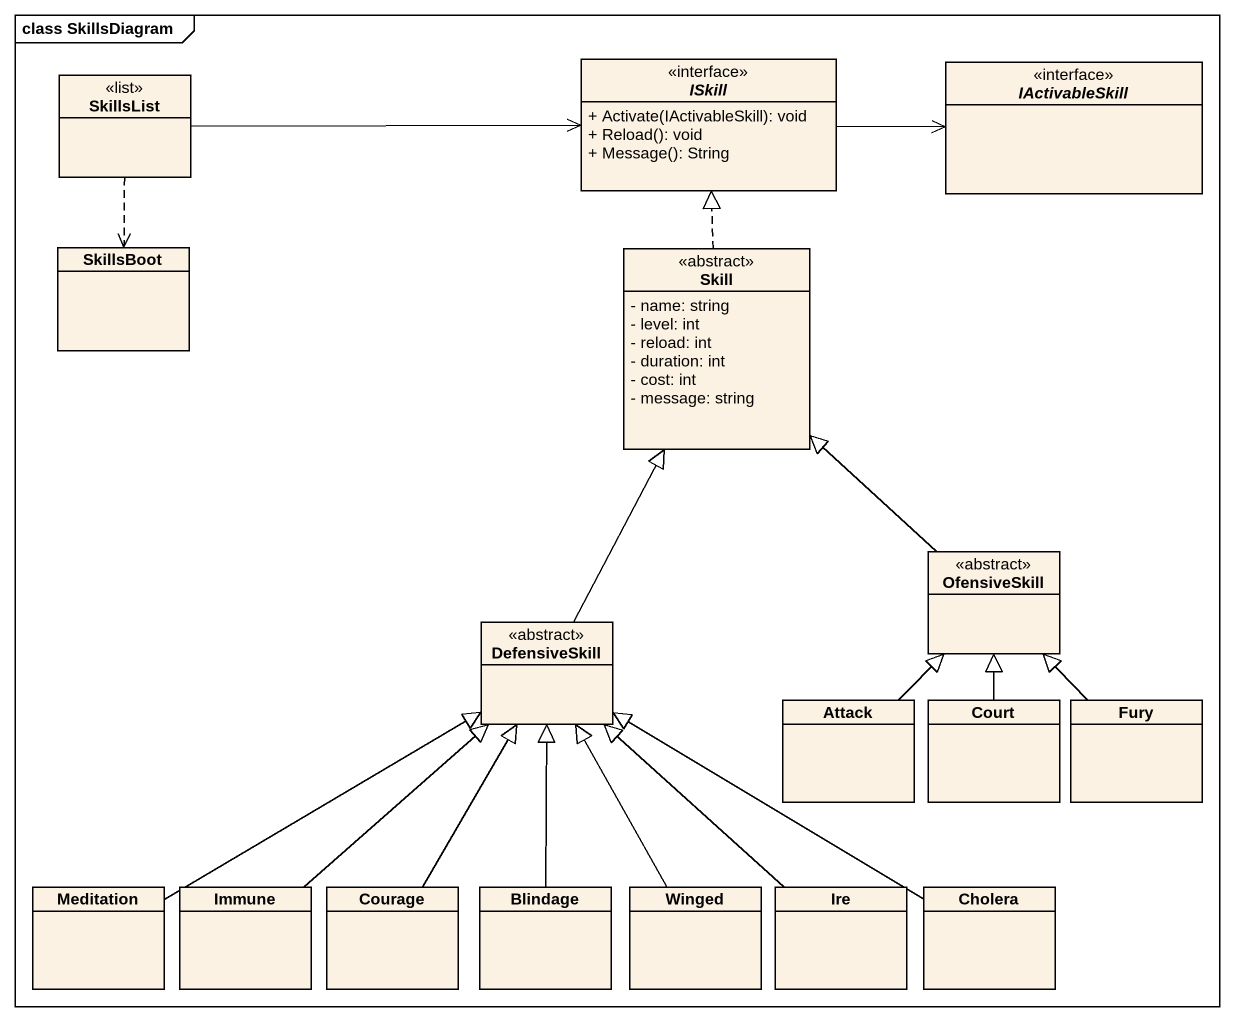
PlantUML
@startuml
mainframe class SkillsDiagram
hide circle
hide empty members
skinparam classAttributeIconSize 0
class SkillsList <<list>>
interface ISkill <<interface>> {
  + Activate(IActivableSkill): void
  + Reload(): void
  + Message(): String
}
interface IActivableSkill <<interface>>
class SkillsBoot
class Skill <<abstract>> {
  - name: string
  - level: int
  - reload: int
  - duration: int
  - cost: int
  - message: string
}
class OfensiveSkill <<abstract>>
class DefensiveSkill <<abstract>>
class Attack
class Court
class Fury
class Meditation
class Immune
class Courage
class Blindage
class Winged
class Ire
class Cholera
SkillsList -right-> ISkill
SkillsList ..> SkillsBoot
ISkill -right-> IActivableSkill
Skill .up.|> ISkill
OfensiveSkill -up-|> Skill
DefensiveSkill -up-|> Skill
Attack -up-|> OfensiveSkill
Court -up-|> OfensiveSkill
Fury -up-|> OfensiveSkill
Meditation -right-|> DefensiveSkill
Immune -up-|> DefensiveSkill
Courage -up-|> DefensiveSkill
Blindage -up-|> DefensiveSkill
Winged -up-|> DefensiveSkill
Ire -up-|> DefensiveSkill
Cholera -left-|> DefensiveSkill
@enduml
